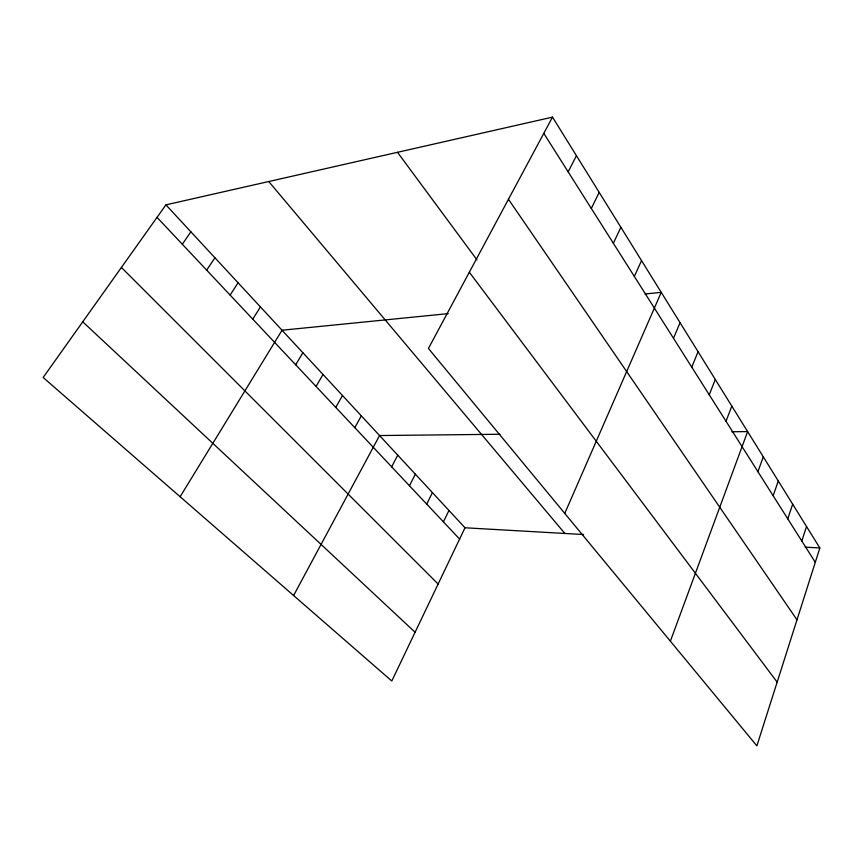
<?xml version="1.0" encoding="UTF-8"?>
<svg xmlns="http://www.w3.org/2000/svg" width="863" height="863" viewBox="0 0 863 863"><rect width="100%" height="100%" fill="white"/><g stroke="black" fill="none" stroke-linecap="round" stroke-linejoin="round"><path stroke-width="1.29" d="M819.85 547.973L756.883 745.869L428.436 348.458L552.503 117.131L819.85 547.973L805.157 547.142M801.792 541.004L806.538 526.516M787.757 518.836L792.687 504.197M773.151 495.761L778.275 480.982M757.941 471.716L763.27 456.797M670.368 641.187L747.628 431.586L731.856 431.759M726.02 421.284L731.802 406.074M709.267 394.812L715.287 379.472M691.77 367.185L698.059 351.705M673.496 338.296L680.055 322.697M564.758 513.409L661.231 292.363L645.168 293.959M634.348 276.44L641.522 260.604M613.345 243.269L620.875 227.314M583.593 534.531L464.995 527.778L391.802 681.004L43.15 377.487L165.923 204.865L552.503 117.131M443.409 521.856L448.965 510.475M591.317 208.458L599.202 192.395M426.7 504.089L432.428 492.622M409.461 485.761L415.373 474.208M568.156 171.866L576.441 155.718M391.662 466.829L397.757 455.189M293.603 595.524L379.569 435.545L499.957 434.251M354.822 427.66L361.327 415.847M335.761 407.401L342.482 395.502M316.063 386.451L323.01 374.477M295.685 364.79L302.87 352.73M180.13 496.743L282.028 330.227L448.231 313.625M252.762 319.137L260.443 306.926M230.13 295.081L238.091 282.794M206.667 270.13L214.919 257.767M182.32 244.24L190.874 231.813M82.74 321.823L415.092 632.245M121.413 267.454L438.124 584.035M157.034 217.357L459.601 539.073M165.923 204.865L464.995 527.778M268.771 181.532L564.855 533.463M469.332 272.212L777.164 682.137M397.509 152.309L476.98 259.871M508.447 199.277L796.991 619.817M543.798 133.377L815.287 562.32"/></g></svg>
